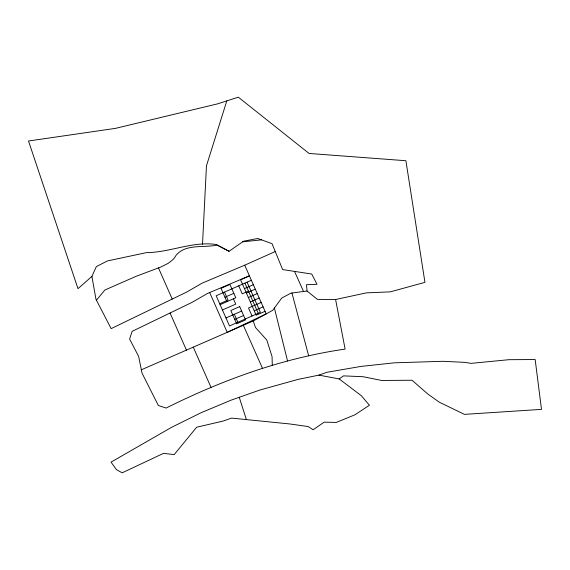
<?xml version="1.0" encoding="UTF-8"?>
<svg xmlns="http://www.w3.org/2000/svg" width="570" height="570" viewBox="0 0 570 570"><rect width="100%" height="100%" fill="white"/><g stroke="black" fill="none" stroke-linecap="round" stroke-linejoin="round"><path stroke-width="0.85" d="M202.514 244.345L206.461 165.827L226.796 100.897L238.303 97.171L309.068 153.458L405.897 160.726L424.949 282.335L390.365 291.854L366.268 292.88L335.595 299.514L317.39 299.371L307.052 291.028L306.475 284.694L317.006 284.302L311.712 274.035L282.642 269.574L272.025 243.654L257.726 238.488L243.59 241.195L229.026 251.292L217.142 245.036C203.846 248.107 185.763 243.468 176.016 255.36A17.057 17.057 0 0 1 171.62 260.711L168.164 263.347L160.954 266.974L136.223 276.272L104.88 289.995L96.43 300.198M226.796 100.897L217.754 103.818L115.397 128.378L28.5 141.004L77.99 288.669L91.92 276.4L96.316 266.61L107.445 260.932L146.483 252.624C170.095 252.453 192.261 241.146 216.066 244.466L229.026 251.292M339.171 378.929L343.532 375.872L363.033 376.706L381.651 380.447L412.046 380.254L427.757 393.97L439.434 402.263L464.429 414.369L541.5 409.374L535.159 359.542L508.896 359.698L471.027 363.368L465.013 362.378L442.954 361.295L394.518 362.819L361.067 366.396L326.988 372.274L318.901 375.124L297.982 379.413L259.892 390.03L231.078 400.161L201.246 412.659L171.62 427.301L111.029 462.135L116.48 469.651L122.172 472.829L163.419 453.392L174.213 454.575L196.657 427.222L223.184 421.052L231.57 418.102L289.745 423.952L308.135 426.545L313.144 429.751L324.173 422.149L336.314 422.42L354.975 414.782L369.417 405.234L361.416 395.794L339.171 378.929L318.901 375.124M335.595 299.514L345.114 349.111C282.585 358.053 222.457 379.983 166.105 408.056L158.36 405.526L142.016 373.108L141.346 369.795L253.237 320.981L272.702 310.337L281.715 298.074L290.971 293.123L307.052 291.028M91.92 276.4L95.96 299.286L111.15 328.634L186.632 292.096L202.179 283.133L244.722 265.192L275.246 251.52M249.418 275.844L240.554 279.756L256.194 315.224L265.064 311.313M251.377 280.276L216.18 295.766L229.496 325.954L260.383 312.332L247.066 282.143M224.958 297.227L233.821 293.315M244.459 288.62L253.329 284.708M219.707 303.767L228.057 300.084L224.53 292.082M248.435 291.099L242.25 293.828L238.716 285.827M220.106 304.665L235.781 297.747L229.91 284.444L221.046 288.356L226.91 301.658M246.418 293.051L255.289 289.14M248.37 297.49L257.241 293.579M222.45 309.98L235.752 304.116L233.408 298.794M250.33 301.922L259.2 298.01M225.969 317.953L241.644 311.049M261.153 302.442L248.506 308.014L252.033 316.015M234.733 319.392L243.604 315.481M254.241 310.785L263.112 306.874M249.425 275.844L207.38 293.507L192.047 302.357L132.14 331.348L129.618 339.029L138.653 356.478L141.346 369.795M242.678 241.83L261.502 239.849M294.512 271.398L303.561 291.484M243.347 325.292L262.606 368.562M244.722 265.192L266.204 313.892L227.223 332.331L209.667 292.524M244.901 283.098L258.217 313.286M234.32 314.269L237.847 322.271M158.481 267.929L172.218 299.072M193.273 347.137L211.014 387.344M170.06 312.994L186.44 350.123M253.237 320.981L255.495 327.522L266.781 340.019L272.068 356.663L272.289 365.341M239.258 397.283L246.39 419.606M291.94 293.001L308.684 355.865M274.398 308.028L287.565 361.031M239.692 306.617L230.821 310.529L236.692 323.831L245.556 319.92L239.692 306.617"/></g></svg>
